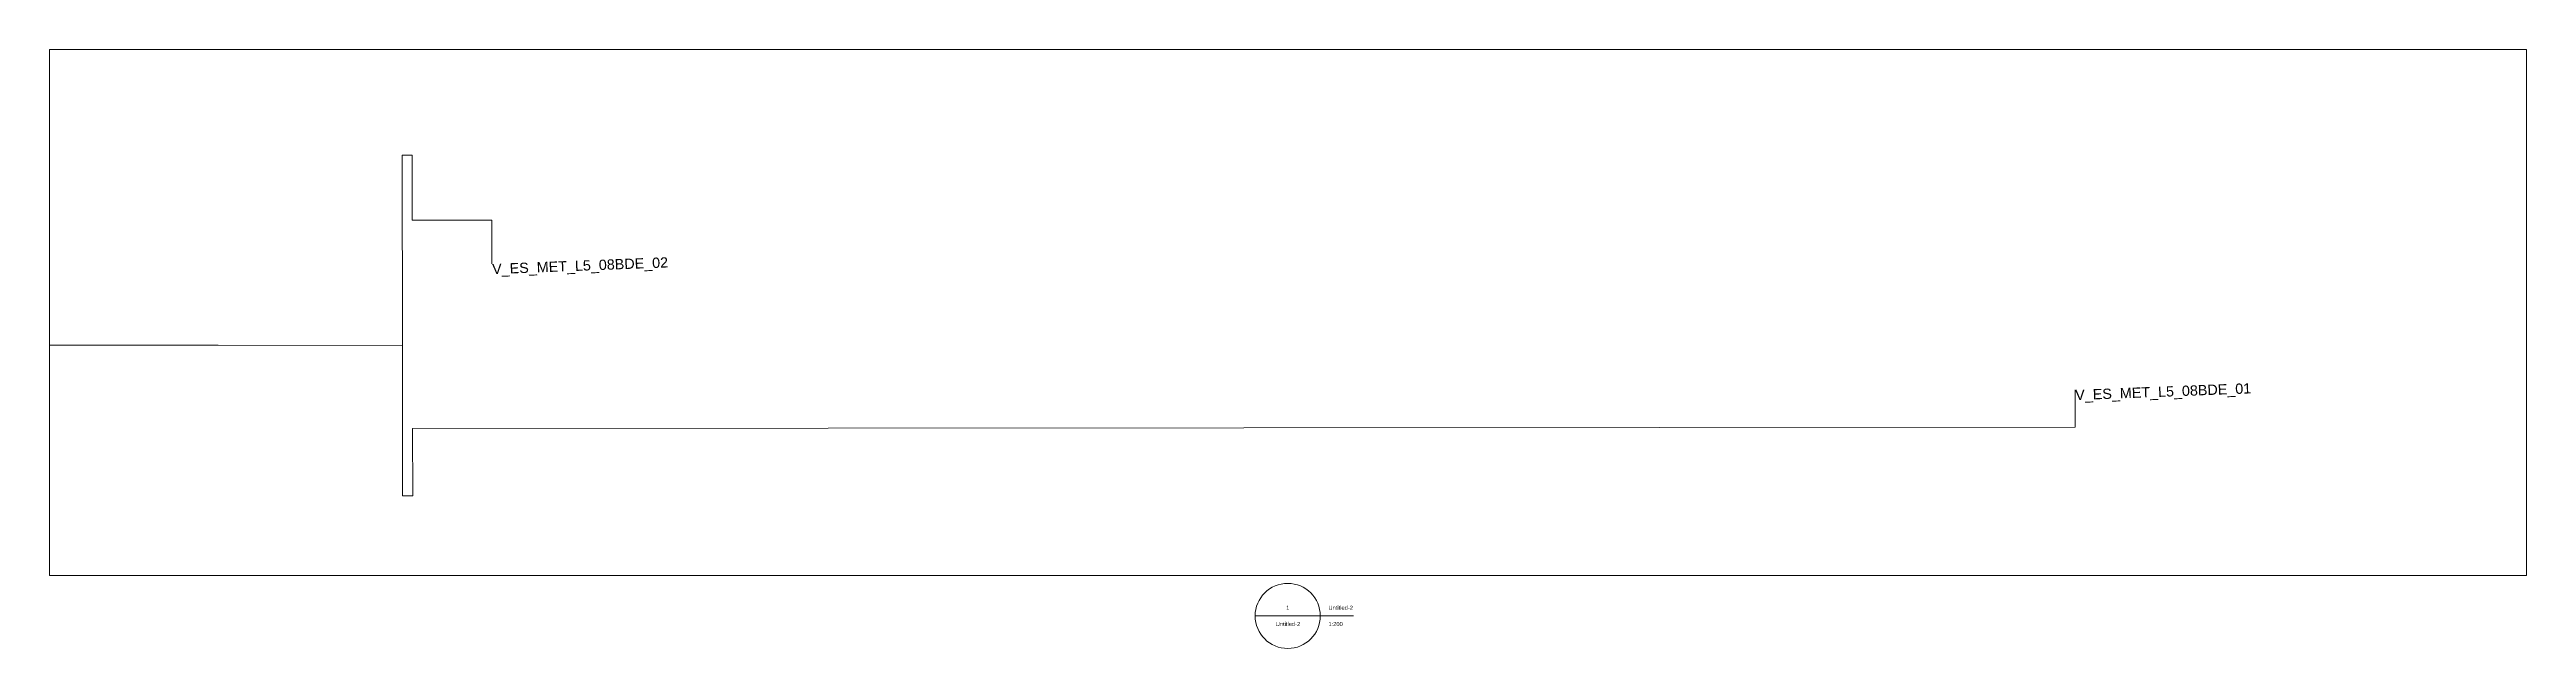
# Paper-space layout 'Untitled-2' of a CAD drawing. Header units: metres. Extents: x 0.119 to 0.722, y 0.215 to 0.361.
# The model-space entities are those that its viewports show. They can reach past a viewport. Long polylines and large blocks are cut down to what shows.
import ezdxf

# ---------------------------------------------------------------- set-up
doc = ezdxf.new("R2010")
doc.units = ezdxf.units.M
doc.header["$MEASUREMENT"] = 0
for name, color, linetype, lineweight in [('01_A_AccesTren_t', 7, 'Continuous', 0), ('01_I_Ascensor_l', 7, 'Continuous', 0), ('01_I_Horitzontal_l', 7, 'Continuous', 0), ('01_I_Rampa_l', 7, 'Continuous', 0)]:
    doc.layers.add(name, color=color, linetype=linetype, lineweight=lineweight)
doc.styles.add('Style-Arial', font='arial.ttf')

# ---------------------------------------------------------------- blocks, each defined once
blk = doc.blocks.new('DrawingTitleBubble_1')
at = {"layer": '01_I_Rampa_l'}
blk.add_line((-0.008007, 0), (0.007869, 0), dxfattribs=at)
blk.add_circle((-0.000069, 0), 0.007938, dxfattribs=at)
at = {"layer": '01_I_Rampa_l', "char_height": 0.001524, "style": 'Style-Arial'}
for s, insert, attachment_point in [('\\H0.656168x;1', (-0.000069, 0.001492), 8), ('\\H0.656168x;Untitled-2', (0, -0.001476), 2)]:
    blk.add_mtext(s, dxfattribs=dict(at, insert=insert, attachment_point=attachment_point))
blk = doc.blocks.new('TitleText_1')
at = {"layer": '01_I_Rampa_l', "char_height": 0.001524, "style": 'Style-Arial'}
for s, insert, attachment_point in [('\\H0.656168x;Untitled-2', (0, 0.001492), 7), ('\\H0.656168x;1:200', (0, -0.001476), 1)]:
    blk.add_mtext(s, dxfattribs=dict(at, insert=insert, attachment_point=attachment_point))
blk = doc.blocks.new('*U5')
at = {"layer": '01_I_Rampa_l'}
blk.add_line((0, 0), (0.015953, 0), dxfattribs=at)
for name, p in [('DrawingTitleBubble_1', (0, 0)), ('TitleText_1', (0.009853, 0))]:
    blk.add_blockref(name, p, dxfattribs=at)

msp = doc.modelspace()

# ---------------------------------------------------------------- linework, layer by layer
at = {"layer": '01_I_Ascensor_l'}
for p, q in [((426989.055709, 4580828.559255, -10), (426989.546747, 4580828.540395, -20)), ((426988.933614, 4580811.931187, -20), (426988.435282, 4580811.94989, -10))]:
    msp.add_line(p, q, dxfattribs=at)
at = {"layer": '01_I_Horitzontal_l'}
for p, q in [((426988.722553, 4580819.287772, -10), (426989.055709, 4580828.559255, -10)), ((426979.744295, 4580819.637891, -10), (426988.722553, 4580819.287772, -10)), ((426988.722553, 4580819.287772, -10), (426988.435282, 4580811.94989, -10))]:
    msp.add_line(p, q, dxfattribs=at)
at = {"layer": '01_I_Horitzontal_l', "elevation": -20, "flags": 128}
for points in [[(426989.546747, 4580828.540395), (426989.42517, 4580825.375022), (426993.307484, 4580825.225908), (426993.265049, 4580824.083902)], [(427070.059624, 4580812.995955), (427070.028591, 4580812.169125), (426989.056609, 4580815.208217), (426988.933614, 4580811.931187)]]:
    msp.add_lwpolyline(points, dxfattribs=at)
at = {"layer": '01_I_Rampa_l'}
for p, q in [((426993.265049, 4580824.083902, -20), (426993.228062, 4580823.089603, -20)), ((426961.867272, 4580820.335028, -10), (426979.744295, 4580819.637891, -10)), ((427070.059624, 4580812.995955, -20), (427070.09695, 4580813.99043, -20))]:
    msp.add_line(p, q, dxfattribs=at)

# ---------------------------------------------------------------- texts
at = {"layer": '01_A_AccesTren_t', "char_height": 0.5, "attachment_point": 1, "line_spacing_factor": 1.2, "style": 'Style-Arial'}
for s, insert in [('V_ES_MET_L5_08BDE_02', (426993.228062, 4580823.089603, -20)), ('V_ES_MET_L5_08BDE_01', (427070.09695, 4580813.99043, -20))]:
    msp.add_mtext(s, dxfattribs=dict(at, insert=insert))

psp = doc.layouts.new('Untitled-2')

# ---------------------------------------------------------------- block references
at = {"layer": '01_I_Rampa_l'}
psp.add_blockref('*U5', (0.4205, 0.223007), dxfattribs=at)

# ---------------------------------------------------------------- viewports
at = {"layer": '01_I_Rampa_l', "color": 7, "linetype": 'Continuous', "lineweight": 0, "view_twist_angle": 2.198381}
psp.add_viewport(center=(0.4205, 0.297), size=(0.603632, 0.128305), view_center_point=(250999.343499, 4593828.512338), view_height=25.661051, dxfattribs=at)

doc.saveas('drawing.dxf')
